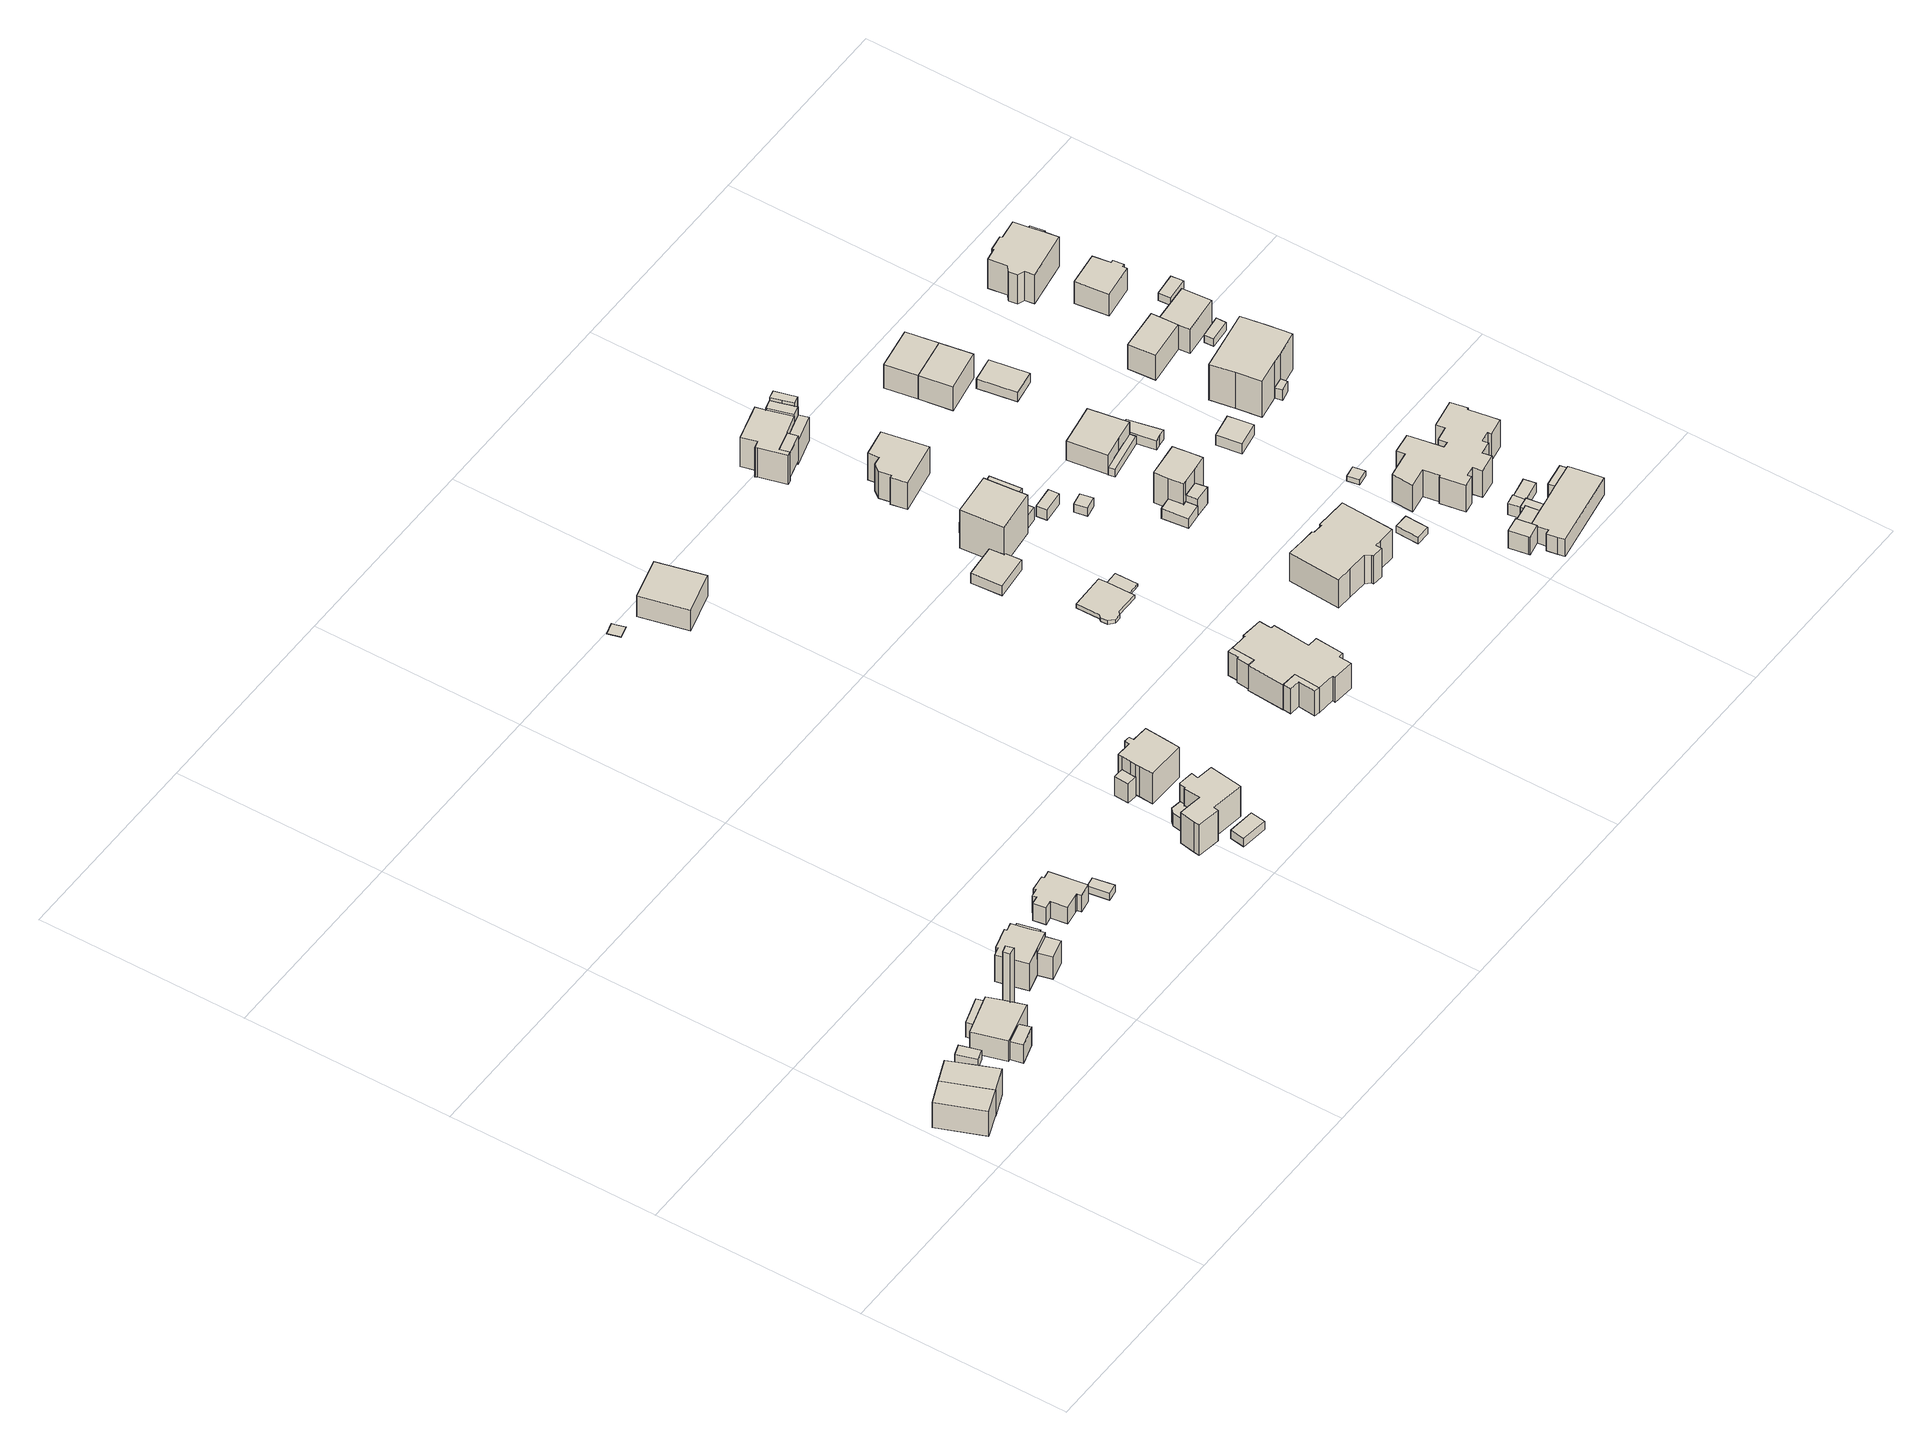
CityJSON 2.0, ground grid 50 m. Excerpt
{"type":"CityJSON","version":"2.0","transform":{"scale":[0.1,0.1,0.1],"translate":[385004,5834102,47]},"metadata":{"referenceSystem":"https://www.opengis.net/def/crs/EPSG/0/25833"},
"CityObjects":{
"building1":{"type":"Building","attributes":{"Gemeindeschluessel":"11000012","BezugspunktDach":"2200","function":"31001_1010","measuredHeight":8.39,"storeysAboveGround":1},"address":[{"country":"Germany","locality":"Berlin","thoroughfareNumber":"2A","thoroughfareName":"Schwarzkittelweg"}],"geometry":[{"type":"Solid","lod":"1","boundaries":[[[[0,1,2,3,4]],[[5,6,7,8,9]],[[5,9,4,3]],[[6,5,3,2]],[[7,6,2,1]],[[8,7,1,0]],[[9,8,0,4]]]]}]},
"building2":{"type":"Building","attributes":{"Gemeindeschluessel":"11000012","BezugspunktDach":"2200","function":"31001_1010","measuredHeight":8.81,"storeysAboveGround":1},"address":[{"country":"Germany","locality":"Berlin","thoroughfareNumber":"2B","thoroughfareName":"Schwarzkittelweg"}],"geometry":[{"type":"Solid","lod":"1","boundaries":[[[[2,1,10,11,12,13,3]],[[14,15,16,17,18,19,20]],[[14,20,3,13]],[[15,14,13,12]],[[16,15,12,11]],[[17,16,11,10]],[[18,17,10,1]],[[19,18,1,2]],[[20,19,2,3]]]]}]},
"building3":{"type":"Building","attributes":{"Gemeindeschluessel":"11000012","BezugspunktDach":"2200","function":"51009_1610","measuredHeight":3,"storeysAboveGround":0},"address":[{"country":"Germany","locality":"Berlin"}],"geometry":[{"type":"Solid","lod":"1","boundaries":[[[[21,22,23,24,25]],[[26,27,28,29,30]],[[26,30,25,24]],[[27,26,24,23]],[[28,27,23,22]],[[29,28,22,21]],[[30,29,21,25]]]]}]},
"building4":{"type":"Building","attributes":{"Gemeindeschluessel":"11000012","BezugspunktDach":"2200","function":"31001_2463","measuredHeight":2.6,"storeysAboveGround":1},"address":[{"country":"Germany","locality":"Berlin","thoroughfareNumber":"4 (1)","thoroughfareName":"Schwarzkittelweg"}],"geometry":[{"type":"Solid","lod":"1","boundaries":[[[[31,32,33,34]],[[35,36,37,38]],[[35,38,34,33]],[[36,35,33,32]],[[37,36,32,31]],[[38,37,31,34]]]]}]},
"building5":{"type":"Building","attributes":{"Gemeindeschluessel":"11000012","function":"31001_1010"},"address":[{"country":"Germany","locality":"Berlin","thoroughfareNumber":"4","thoroughfareName":"Schwarzkittelweg"}],"children":["building5-1","building5-2"]},
"building5-1":{"type":"BuildingPart","attributes":{"BezugspunktDach":"2200","measuredHeight":6.44,"storeysAboveGround":1},"parents":["building5"],"geometry":[{"type":"MultiSurface","lod":"1","boundaries":[[[39,40,41,42,43,44,45]],[[46,47,48,49,50,51,52]],[[46,52,45,44]],[[47,46,44,43]],[[48,47,43,42]],[[49,48,42,41]],[[50,53,54,55,56,49,41,40]],[[51,50,40,39]],[[52,51,39,45]],[[56,55,54,53,50]]]}]},
"building5-2":{"type":"BuildingPart","attributes":{"BezugspunktDach":"2200","measuredHeight":5.24,"storeysAboveGround":1},"parents":["building5"],"geometry":[{"type":"Solid","lod":"1","boundaries":[[[[57,58,54,53]],[[55,59,60,50]],[[59,55,54,58]],[[60,59,58,57]],[[50,60,57,53]],[[55,50,53,54]]]]}]},
"building6":{"type":"Building","attributes":{"Gemeindeschluessel":"11000012","BezugspunktDach":"2200","function":"51009_1610","measuredHeight":4.8,"storeysAboveGround":0},"address":[{"country":"Germany","locality":"Berlin"}],"geometry":[{"type":"Solid","lod":"1","boundaries":[[[[61,62,63,64]],[[65,66,67,68]],[[65,68,64,63]],[[66,65,63,62]],[[67,66,62,61]],[[68,67,61,64]]]]}]},
"building7":{"type":"Building","attributes":{"Gemeindeschluessel":"11000012","BezugspunktDach":"2200","function":"51009_1610","measuredHeight":19.53,"storeysAboveGround":0},"address":[{"country":"Germany","locality":"Berlin"}],"geometry":[{"type":"Solid","lod":"1","boundaries":[[[[69,70,71,72]],[[73,74,75,76]],[[73,76,72,71]],[[74,73,71,70]],[[75,74,70,69]],[[76,75,69,72]]]]}]},
"building8":{"type":"Building","attributes":{"Gemeindeschluessel":"11000012","function":"31001_1010"},"address":[{"country":"Germany","locality":"Berlin","thoroughfareNumber":"6","thoroughfareName":"Schwarzkittelweg"}],"children":["building8-1","building8-2"]},
"building8-1":{"type":"BuildingPart","attributes":{"BezugspunktDach":"2200","measuredHeight":9.27,"storeysAboveGround":1},"parents":["building8"],"geometry":[{"type":"MultiSurface","lod":"1","boundaries":[[[77,78,79,80,81,82,83,84,85,86,87,88]],[[89,90,91,92,93,94,95,96,97,98,99,100]],[[89,100,88,87]],[[90,89,87,86]],[[91,90,86,85]],[[92,91,85,84]],[[93,92,84,83]],[[94,93,83,82]],[[95,94,82,81]],[[96,95,81,80]],[[101,102,103,80,79]],[[98,97,79,78]],[[99,98,78,77]],[[100,99,77,88]],[[97,96,104,103,102,101]]]}]},
"building8-2":{"type":"BuildingPart","attributes":{"BezugspunktDach":"2200","measuredHeight":6.51,"storeysAboveGround":1},"parents":["building8"],"geometry":[{"type":"Solid","lod":"1","boundaries":[[[[105,106,103,102]],[[96,107,108,97]],[[107,96,103,106]],[[108,107,106,105]],[[97,108,105,102]],[[96,97,102,103]]]]}]},
"building9":{"type":"Building","attributes":{"Gemeindeschluessel":"11000012","BezugspunktDach":"2200","function":"31001_2463","measuredHeight":3.06,"storeysAboveGround":1},"address":[{"country":"Germany","locality":"Berlin","thoroughfareNumber":"6 (1)","thoroughfareName":"Schwarzkittelweg"}],"geometry":[{"type":"Solid","lod":"1","boundaries":[[[[109,110,111,112,113]],[[114,115,116,117,118]],[[114,118,113,112]],[[115,114,112,111]],[[116,115,111,110]],[[117,116,110,109]],[[118,117,109,113]]]]}]},
"building10":{"type":"Building","attributes":{"Gemeindeschluessel":"11000012","BezugspunktDach":"2200","function":"31001_1010","measuredHeight":6.16,"storeysAboveGround":1},"address":[{"country":"Germany","locality":"Berlin","thoroughfareNumber":"8","thoroughfareName":"Schwarzkittelweg"}],"geometry":[{"type":"Solid","lod":"1","boundaries":[[[[119,120,121,122,123,124,125,126,127,128,129,130,131,132,133]],[[134,135,136,137,138,139,140,141,142,143,144,145,146,147,148]],[[134,148,133,132]],[[135,134,132,131]],[[136,135,131,130]],[[137,136,130,129]],[[138,137,129,128]],[[139,138,128,127]],[[140,139,127,126]],[[141,140,126,125]],[[142,141,125,124]],[[143,142,124,123]],[[144,143,123,122]],[[145,144,122,121]],[[146,145,121,120]],[[147,146,120,119]],[[148,147,119,133]]]]}]},
"building11":{"type":"Building","attributes":{"Gemeindeschluessel":"11000012","BezugspunktDach":"2200","function":"31001_2463","measuredHeight":1.89,"storeysAboveGround":1},"address":[{"country":"Germany","locality":"Berlin","thoroughfareNumber":"8 (1)","thoroughfareName":"Schwarzkittelweg"}],"geometry":[{"type":"Solid","lod":"1","boundaries":[[[[149,150,151,152]],[[153,154,155,156]],[[153,156,152,151]],[[154,153,151,150]],[[155,154,150,149]],[[156,155,149,152]]]]}]},
"building12":{"type":"Building","attributes":{"Gemeindeschluessel":"11000012","BezugspunktDach":"2200","function":"51009_1610","measuredHeight":3.82,"storeysAboveGround":0},"address":[{"country":"Germany","locality":"Berlin"}],"geometry":[{"type":"Solid","lod":"1","boundaries":[[[[157,158,159,160,161,162,163]],[[164,165,166,167,168,169,170]],[[164,170,163,162]],[[165,164,162,161]],[[166,165,161,160]],[[167,166,160,159]],[[168,167,159,158]],[[169,168,158,157]],[[170,169,157,163]]]]}]},
"building13":{"type":"Building","attributes":{"Gemeindeschluessel":"11000012","function":"31001_1010"},"address":[{"country":"Germany","locality":"Berlin","thoroughfareNumber":"13","thoroughfareName":"Rauentaler Straße"}],"children":["building13-1","building13-2"]},
"building13-1":{"type":"BuildingPart","attributes":{"BezugspunktDach":"2200","measuredHeight":8.82,"storeysAboveGround":2},"parents":["building13"],"geometry":[{"type":"Solid","lod":"1","boundaries":[[[[171,172,173,174,175,176,177,178,179,180,181,182,183,184,185]],[[186,187,170,169,168,167,166,188,189,190,191,192,193,194,195]],[[186,195,185,184]],[[187,186,184,183]],[[170,187,183,182]],[[169,170,182,181]],[[168,169,181,180]],[[167,168,180,179]],[[166,167,179,178]],[[188,166,178,177]],[[189,188,177,176]],[[190,189,176,175]],[[191,190,175,174]],[[192,191,174,173]],[[193,192,173,172]],[[194,193,172,171]],[[195,194,171,185]]]]}]},
"building13-2":{"type":"BuildingPart","attributes":{"BezugspunktDach":"2200","measuredHeight":3.81,"storeysAboveGround":2},"parents":["building13"],"geometry":[{"type":"Solid","lod":"1","boundaries":[[[[196,197,198,160,159]],[[166,188,189,190,167]],[[166,167,159,160]],[[188,166,160,198]],[[189,188,198,197]],[[190,189,197,196]],[[167,190,196,159]]]]}]},
"building14":{"type":"Building","attributes":{"Gemeindeschluessel":"11000012","BezugspunktDach":"2200","function":"31001_2463","measuredHeight":2.38,"storeysAboveGround":1},"address":[{"country":"Germany","locality":"Berlin","thoroughfareNumber":"13 (1)","thoroughfareName":"Rauentaler Straße"}],"geometry":[{"type":"Solid","lod":"1","boundaries":[[[[199,200,201,202]],[[203,204,205,206]],[[203,206,202,201]],[[204,203,201,200]],[[205,204,200,199]],[[206,205,199,202]]]]}]},
"building15":{"type":"Building","attributes":{"Gemeindeschluessel":"11000012","function":"31001_1010"},"address":[{"country":"Germany","locality":"Berlin","thoroughfareNumber":"15","thoroughfareName":"Rauentaler Straße"}],"children":["building15-1","building15-2"]},
"building15-1":{"type":"BuildingPart","attributes":{"BezugspunktDach":"2200","measuredHeight":10.61,"storeysAboveGround":2},"parents":["building15"],"geometry":[{"type":"MultiSurface","lod":"1","boundaries":[[[207,208,209,210,211,212,213,214,215,216,217,218,219,220]],[[221,222,223,224,225,226,227,228,229,230,231,232,233,234]],[[221,234,220,219]],[[222,221,219,218]],[[235,236,222,218,217]],[[237,235,223,217,216]],[[225,224,216,215]],[[226,225,215,214]],[[227,226,214,213]],[[228,227,213,212]],[[229,228,212,211]],[[230,229,211,210]],[[231,230,210,209]],[[232,231,209,208]],[[233,232,208,207]],[[234,233,207,220]],[[223,222,236,235]],[[224,223,235,237]]]}]},
"building15-2":{"type":"BuildingPart","attributes":{"BezugspunktDach":"2200","measuredHeight":5.55,"storeysAboveGround":2},"parents":["building15"],"geometry":[{"type":"MultiSurface","lod":"1","boundaries":[[[236,237,238,239]],[[240,241,242,243]],[[240,243,239,238]],[[241,240,238,237]],[[242,241,224,223,222]],[[243,242,236,239]],[[222,223,235,236]],[[237,235,223,224]]]}]},
"building16":{"type":"Building","attributes":{"Gemeindeschluessel":"11000012","BezugspunktDach":"2200","function":"31001_2723","measuredHeight":0.163,"storeysAboveGround":1},"address":[{"country":"Germany","locality":"Berlin","thoroughfareNumber":"25 (1)","thoroughfareName":"Rauentaler Straße"}],"geometry":[{"type":"Solid","lod":"1","boundaries":[[[[244,245,246,247,248]],[[249,250,251,252,253]],[[249,253,248,247]],[[250,249,247,246]],[[251,250,246,245]],[[252,251,245,244]],[[253,252,244,248]]]]}]},
"building17":{"type":"Building","attributes":{"Gemeindeschluessel":"11000012","BezugspunktDach":"2200","function":"31001_1010","measuredHeight":7.28,"storeysAboveGround":1},"address":[{"country":"Germany","locality":"Berlin","thoroughfareNumber":"25","thoroughfareName":"Rauentaler Straße"}],"geometry":[{"type":"Solid","lod":"1","boundaries":[[[[254,255,256,257]],[[258,259,260,261]],[[258,261,257,256]],[[259,258,256,255]],[[260,259,255,254]],[[261,260,254,257]]]]}]},
"building18":{"type":"Building","attributes":{"Gemeindeschluessel":"11000012","BezugspunktDach":"2200","function":"51009_1610","measuredHeight":7.15,"storeysAboveGround":0},"address":[{"country":"Germany","locality":"Berlin"}],"geometry":[{"type":"Solid","lod":"1","boundaries":[[[[262,263,264,265,266,267,268]],[[269,270,271,272,273,274,275]],[[269,275,268,267]],[[270,269,267,266]],[[271,270,266,265]],[[272,271,265,264]],[[273,272,264,263]],[[274,273,263,262]],[[275,274,262,268]]]]}]},
"building19":{"type":"Building","attributes":{"Gemeindeschluessel":"11000012","BezugspunktDach":"2200","function":"51009_1610","measuredHeight":6.89,"storeysAboveGround":0},"address":[{"country":"Germany","locality":"Berlin"}],"geometry":[{"type":"Solid","lod":"1","boundaries":[[[[276,277,278,279,280,281,282]],[[283,284,285,286,287,288,289]],[[283,289,282,281]],[[284,283,281,280]],[[285,284,280,279]],[[286,285,279,278]],[[287,286,278,277]],[[288,287,277,276]],[[289,288,276,282]]]]}]},
"building20":{"type":"Building","attributes":{"Gemeindeschluessel":"11000012","BezugspunktDach":"2200","function":"31001_1010","measuredHeight":7.2,"storeysAboveGround":2},"address":[{"country":"Germany","locality":"Berlin","thoroughfareNumber":"12","thoroughfareName":"Rauentaler Straße"},{"country":"Germany","locality":"Berlin","thoroughfareNumber":"12","thoroughfareName":"Schwarzkittelweg"}],"geometry":[{"type":"Solid","lod":"1","boundaries":[[[[290,291,292,293,294,295,296,297,298,299,300,301,302,303,304,305,306,307,308,309]],[[310,311,312,313,314,315,316,317,318,319,320,321,322,323,324,325,326,327,328,329]],[[310,329,309,308]],[[311,310,308,307]],[[312,311,307,306]],[[313,312,306,305]],[[314,313,305,304]],[[315,314,304,303]],[[316,315,303,302]],[[317,316,302,301]],[[318,317,301,300]],[[319,318,300,299]],[[320,319,299,298]],[[321,320,298,297]],[[322,321,297,296]],[[323,322,296,295]],[[324,323,295,294]],[[325,324,294,293]],[[326,325,293,292]],[[327,326,292,291]],[[328,327,291,290]],[[329,328,290,309]]]]}]},
"building21":{"type":"Building","attributes":{"Gemeindeschluessel":"11000012","BezugspunktDach":"2200","function":"31001_2463","measuredHeight":2.96,"storeysAboveGround":1},"address":[{"country":"Germany","locality":"Berlin","thoroughfareNumber":"18 (1)","thoroughfareName":"Rauentaler Straße"}],"geometry":[{"type":"Solid","lod":"1","boundaries":[[[[330,331,332,333,334,335]],[[336,337,338,339,340,341]],[[336,341,335,334]],[[337,336,334,333]],[[338,337,333,332]],[[339,338,332,331]],[[340,339,331,330]],[[341,340,330,335]]]]}]},
"building22":{"type":"Building","attributes":{"Gemeindeschluessel":"11000012","function":"31001_1010"},"address":[{"country":"Germany","locality":"Berlin","thoroughfareNumber":"16","thoroughfareName":"Rauentaler Straße"}],"children":["building22-1","building22-2"]},
"building22-1":{"type":"BuildingPart","attributes":{"BezugspunktDach":"2200","measuredHeight":1.03,"storeysAboveGround":2},"parents":["building22"],"geometry":[{"type":"MultiSurface","lod":"1","boundaries":[[[342,343,344,345,346,347,348,349,350,351,352]],[[353,354,355,356,357,358,359,360,361,362,363]],[[353,363,352,351]],[[354,353,351,350]],[[355,354,350,349]],[[356,355,349,348]],[[357,356,364,365,347]],[[358,357,347,346]],[[359,358,346,345]],[[360,359,345,344]],[[361,360,344,343]],[[362,361,343,342]],[[363,362,342,352]],[[348,347,365,364]]]}]},
"building22-2":{"type":"BuildingPart","attributes":{"BezugspunktDach":"2200","measuredHeight":0.775,"storeysAboveGround":2},"parents":["building22"],"geometry":[{"type":"Solid","lod":"1","boundaries":[[[[347,366,367,348]],[[368,369,365,364]],[[368,364,348,367]],[[369,368,367,366]],[[365,369,366,347]],[[364,365,347,348]]]]}]},
"building23":{"type":"Building","attributes":{"Gemeindeschluessel":"11000012","function":"31001_1010"},"address":[{"country":"Germany","locality":"Berlin","thoroughfareNumber":"18","thoroughfareName":"Rauentaler Straße"}],"children":["building23-1","building23-2","building23-3"]},
"building23-1":{"type":"BuildingPart","attributes":{"BezugspunktDach":"2200","measuredHeight":12.87,"storeysAboveGround":2},"parents":["building23"],"geometry":[{"type":"MultiSurface","lod":"1","boundaries":[[[370,371,372,373,374]],[[375,376,377,378,379]],[[375,379,374,373],[380,381,382,383]],[[376,384,385,373,372]],[[377,376,372,371]],[[378,377,371,370]],[[379,378,370,374]],[[382,381,380,383]],[[375,385,384,376]]]}]},
"building23-2":{"type":"BuildingPart","attributes":{"BezugspunktDach":"2200","measuredHeight":9.18,"storeysAboveGround":2},"parents":["building23"],"geometry":[{"type":"Solid","lod":"1","boundaries":[[[[384,386,387,385]],[[388,389,376,375]],[[388,375,385,387]],[[389,388,387,386]],[[376,389,386,384]],[[385,375,376,384]]]]}]},
"building23-3":{"type":"BuildingPart","attributes":{"BezugspunktDach":"2200","measuredHeight":2.91,"storeysAboveGround":2},"parents":["building23"],"geometry":[{"type":"Solid","lod":"1","boundaries":[[[[383,382,390,391]],[[392,381,380,393]],[[392,393,391,390]],[[381,392,390,382]],[[393,380,383,391]],[[380,381,382,383]]]]}]},
"building24":{"type":"Building","attributes":{"Gemeindeschluessel":"11000012","BezugspunktDach":"2200","function":"51009_1610","measuredHeight":3.56,"storeysAboveGround":0},"address":[{"country":"Germany","locality":"Berlin"}],"geometry":[{"type":"Solid","lod":"1","boundaries":[[[[394,395,396,397]],[[398,399,400,401]],[[398,401,397,396]],[[399,398,396,395]],[[400,399,395,394]],[[401,400,394,397]]]]}]},
"building25":{"type":"Building","attributes":{"Gemeindeschluessel":"11000012","BezugspunktDach":"2200","function":"51009_1610","measuredHeight":7.61,"storeysAboveGround":0},"address":[{"country":"Germany","locality":"Berlin"}],"geometry":[{"type":"Solid","lod":"1","boundaries":[[[[402,403,404,405]],[[406,407,408,409]],[[406,409,405,404]],[[407,406,404,403]],[[408,407,403,402]],[[409,408,402,405]]]]}]},
"building26":{"type":"Building","attributes":{"Gemeindeschluessel":"11000012","BezugspunktDach":"2200","function":"31001_1010","measuredHeight":7.69,"storeysAboveGround":1},"address":[{"country":"Germany","locality":"Berlin","thoroughfareNumber":"20","thoroughfareName":"Rauentaler Straße"}],"geometry":[{"type":"Solid","lod":"1","boundaries":[[[[410,411,412,413,414,415,416,417,418]],[[419,420,421,422,423,424,425,426,427]],[[419,427,418,417]],[[420,419,417,416]],[[421,420,416,415]],[[422,421,415,414]],[[423,422,414,413]],[[424,423,413,412]],[[425,424,412,411]],[[426,425,411,410]],[[427,426,410,418]]]]}]},
"building27":{"type":"Building","attributes":{"Gemeindeschluessel":"11000012","function":"31001_1010"},"address":[{"country":"Germany","locality":"Berlin","thoroughfareNumber":"22, 22A","thoroughfareName":"Rauentaler Straße"}],"children":["building27-1","building27-2","building27-3","building27-4"]},
"building27-1":{"type":"BuildingPart","attributes":{"BezugspunktDach":"2200","measuredHeight":10.45,"storeysAboveGround":1},"parents":["building27"],"geometry":[{"type":"MultiSurface","lod":"1","boundaries":[[[428,429,430,431,432,433,434,435,436,437,438,439]],[[440,441,442,443,444,445,446,447,448,449,450,451]],[[440,451,439,438]],[[441,440,438,437]],[[442,441,437,436]],[[443,442,436,435]],[[452,453,433,432]],[[448,447,431,430]],[[449,448,430,429]],[[450,449,429,428]],[[451,450,428,439]],[[444,443,435,434]],[[433,445,444,434]],[[446,445,453,452]]]}]},
"building27-2":{"type":"BuildingPart","attributes":{"BezugspunktDach":"2200","measuredHeight":8.85,"storeysAboveGround":1},"parents":["building27"],"geometry":[{"type":"MultiSurface","lod":"1","boundaries":[[[454,455,456,457,458]],[[459,460,461,445,443]],[[459,443,458,457]],[[461,460,456,455]],[[445,453,462,455,454]],[[443,435,434,433,445,454,458]],[[463,464,456,460]],[[459,457,464,463]],[[461,462,453,445]],[[444,434,435,443]],[[444,445,433,434]]]}]},
"building27-3":{"type":"BuildingPart","attributes":{"BezugspunktDach":"2200","measuredHeight":8.39,"storeysAboveGround":1},"parents":["building27"],"geometry":[{"type":"MultiSurface","lod":"1","boundaries":[[[465,466,462,452]],[[461,467,468,446]],[[467,461,462,466]],[[468,467,466,465]],[[446,468,465,452]],[[452,453,445,446]],[[461,445,453,462]]]}]},
"building27-4":{"type":"BuildingPart","attributes":{"BezugspunktDach":"2200","measuredHeight":10.71,"storeysAboveGround":1},"parents":["building27"],"geometry":[{"type":"MultiSurface","lod":"1","boundaries":[[[469,470,471,472,473,474]],[[475,476,477,460,463,459]],[[475,459,474,473]],[[476,475,473,472]],[[477,476,472,471]],[[460,477,471,470]],[[464,456,470,469]],[[459,457,464,478,469,474]],[[463,460,456,464]],[[463,478,464,457,459]]]}]},
"building28":{"type":"Building","attributes":{"Gemeindeschluessel":"11000012","BezugspunktDach":"2200","function":"31001_2723","measuredHeight":3.76,"storeysAboveGround":1},"address":[{"country":"Germany","locality":"Berlin","thoroughfareNumber":"18 (2)","thoroughfareName":"Rauentaler Straße"}],"geometry":[{"type":"Solid","lod":"1","boundaries":[[[[479,480,481,482]],[[483,484,485,486]],[[483,486,482,481]],[[484,483,481,480]],[[485,484,480,479]],[[486,485,479,482]]]]}]},
"building29":{"type":"Building","attributes":{"Gemeindeschluessel":"11000012","BezugspunktDach":"2200","function":"31001_1010","measuredHeight":10.02,"storeysAboveGround":2},"address":[{"country":"Germany","locality":"Berlin","thoroughfareNumber":"14","thoroughfareName":"Schwarzkittelweg"}],"geometry":[{"type":"Solid","lod":"1","boundaries":[[[[487,488,489,490,491,492,493,494,495,496,497,498,499,500,501,502,503]],[[504,505,506,507,508,509,510,511,512,513,514,515,516,517,518,519,520]],[[504,520,503,502]],[[505,504,502,501]],[[506,505,501,500]],[[507,506,500,499]],[[508,507,499,498]],[[509,508,498,497]],[[510,509,497,496]],[[511,510,496,495]],[[512,511,495,494]],[[513,512,494,493]],[[514,513,493,492]],[[515,514,492,491]],[[516,515,491,490]],[[517,516,490,489]],[[518,517,489,488]],[[519,518,488,487]],[[520,519,487,503]]]]}]},
"building30":{"type":"Building","attributes":{"Gemeindeschluessel":"11000012","BezugspunktDach":"2200","function":"31001_2723","measuredHeight":2.44,"storeysAboveGround":1},"address":[{"country":"Germany","locality":"Berlin","thoroughfareNumber":"16 (1)","thoroughfareName":"Rauentaler Straße"}],"geometry":[{"type":"Solid","lod":"1","boundaries":[[[[521,522,523,524]],[[525,526,527,528]],[[525,528,524,523]],[[526,525,523,522]],[[527,526,522,521]],[[528,527,521,524]]]]}]},
"building31":{"type":"Building","attributes":{"Gemeindeschluessel":"11000012","BezugspunktDach":"2200","function":"31001_2463","measuredHeight":2.72,"storeysAboveGround":1},"address":[{"country":"Germany","locality":"Berlin","thoroughfareNumber":"15 (1)","thoroughfareName":"Schwarzkittelweg"}],"geometry":[{"type":"Solid","lod":"1","boundaries":[[[[529,530,531,532,533,534]],[[535,536,537,538,539,540]],[[535,540,534,533]],[[536,535,533,532]],[[537,536,532,531]],[[538,537,531,530]],[[539,538,530,529]],[[540,539,529,534]]]]}]},
"building32":{"type":"Building","attributes":{"Gemeindeschluessel":"11000012","function":"31001_1010"},"address":[{"country":"Germany","locality":"Berlin","thoroughfareNumber":"15","thoroughfareName":"Schwarzkittelweg"}],"children":["building32-1","building32-2"]},
"building32-1":{"type":"BuildingPart","attributes":{"BezugspunktDach":"2200","measuredHeight":10.06,"storeysAboveGround":2},"parents":["building32"],"geometry":[{"type":"MultiSurface","lod":"1","boundaries":[[[541,542,543,544,545,546,547,548]],[[549,550,551,552,537,536,535,553]],[[549,553,548,547]],[[550,549,547,546]],[[551,550,546,545]],[[552,551,545,544]],[[554,555,544,543]],[[536,537,543,542]],[[535,536,542,541]],[[553,535,541,548]],[[537,552,555,554]]]}]},
"building32-2":{"type":"BuildingPart","attributes":{"BezugspunktDach":"2200","measuredHeight":4.65,"storeysAboveGround":2},"parents":["building32"],"geometry":[{"type":"Solid","lod":"1","boundaries":[[[[556,557,555,554]],[[552,558,538,537]],[[558,552,555,557]],[[538,558,557,556]],[[537,538,556,554]],[[537,554,555,552]]]]}]},
"building33":{"type":"Building","attributes":{"Gemeindeschluessel":"11000012","BezugspunktDach":"2200","function":"51009_1611","measuredHeight":1.92,"storeysAboveGround":0},"address":[{"country":"Germany","locality":"Berlin"}],"geometry":[{"type":"Solid","lod":"1","boundaries":[[[[559,560,561,562]],[[563,564,565,566]],[[563,566,562,561]],[[564,563,561,560]],[[565,564,560,559]],[[566,565,559,562]]]]}]},
"building34":{"type":"Building","attributes":{"Gemeindeschluessel":"11000012","BezugspunktDach":"2200","function":"31001_1010","measuredHeight":7.45,"storeysAboveGround":1},"address":[{"country":"Germany","locality":"Berlin","thoroughfareNumber":"15A","thoroughfareName":"Schwarzkittelweg"}],"geometry":[{"type":"Solid","lod":"1","boundaries":[[[[567,568,569,570,571,572,573]],[[574,575,576,577,578,579,580]],[[574,580,573,572]],[[575,574,572,571]],[[576,575,571,570]],[[577,576,570,569]],[[578,577,569,568]],[[579,578,568,567]],[[580,579,567,573]]]]}]},
"building35":{"type":"Building","attributes":{"Gemeindeschluessel":"11000012","function":"51009_1610"},"address":[{"country":"Germany","locality":"Berlin"}],"children":["building35-1","building35-2"]},
"building35-1":{"type":"BuildingPart","attributes":{"BezugspunktDach":"2200","measuredHeight":3.15,"storeysAboveGround":0},"parents":["building35"],"geometry":[{"type":"Solid","lod":"1","boundaries":[[[[581,582,583,584,585,586]],[[587,588,589,590,591,592]],[[587,592,586,585]],[[588,587,585,584]],[[589,588,584,583]],[[590,589,583,582]],[[591,590,582,581]],[[592,591,581,586],[593,594,595,596]],[[595,594,593,596]]]]}]},
"building35-2":{"type":"BuildingPart","attributes":{"BezugspunktDach":"2200","measuredHeight":2.2,"storeysAboveGround":0},"parents":["building35"],"geometry":[{"type":"Solid","lod":"1","boundaries":[[[[597,596,595,598]],[[594,593,599,600]],[[594,600,598,595]],[[599,593,596,597]],[[600,599,597,598]],[[593,594,595,596]]]]}]},
"building36":{"type":"Building","attributes":{"Gemeindeschluessel":"11000012","BezugspunktDach":"2200","function":"31001_1010","measuredHeight":6.88,"storeysAboveGround":2},"address":[{"country":"Germany","locality":"Berlin","thoroughfareNumber":"20A","thoroughfareName":"Rauentaler Straße"}],"geometry":[{"type":"Solid","lod":"1","boundaries":[[[[601,602,603,604]],[[605,606,607,608]],[[605,608,604,603]],[[606,605,603,602]],[[607,606,602,601]],[[608,607,601,604]]]]}]},
"building37":{"type":"Building","attributes":{"Gemeindeschluessel":"11000012","BezugspunktDach":"2200","function":"31001_2723","measuredHeight":1.48,"storeysAboveGround":1},"address":[{"country":"Germany","locality":"Berlin","thoroughfareNumber":"16 (1)","thoroughfareName":"Schwarzkittelweg"}],"geometry":[{"type":"Solid","lod":"1","boundaries":[[[[609,610,611,612]],[[613,614,615,616]],[[613,616,612,611]],[[614,613,611,610]],[[615,614,610,609]],[[616,615,609,612]]]]}]},
"building38":{"type":"Building","attributes":{"Gemeindeschluessel":"11000012","BezugspunktDach":"2200","function":"31001_1010","measuredHeight":6.86,"storeysAboveGround":2},"address":[{"country":"Germany","locality":"Berlin","thoroughfareNumber":"20B","thoroughfareName":"Rauentaler Straße"}],"geometry":[{"type":"Solid","lod":"1","boundaries":[[[[604,603,617,618]],[[619,605,608,620]],[[619,620,618,617]],[[605,619,617,603]],[[608,605,603,604]],[[620,608,604,618]]]]}]},
"building39":{"type":"Building","attributes":{"Gemeindeschluessel":"11000012","BezugspunktDach":"2200","function":"51009_1610","measuredHeight":3.31,"storeysAboveGround":0},"address":[{"country":"Germany","locality":"Berlin"}],"geometry":[{"type":"Solid","lod":"1","boundaries":[[[[621,622,623,624,625,626,627]],[[628,629,630,631,632,633,634]],[[628,634,627,626]],[[629,628,626,625]],[[630,629,625,624]],[[631,630,624,623]],[[632,631,623,622]],[[633,632,622,621]],[[634,633,621,627]]]]}]},
"building40":{"type":"Building","attributes":{"Gemeindeschluessel":"11000012","BezugspunktDach":"2200","function":"31001_2723","measuredHeight":3.26,"storeysAboveGround":1},"address":[{"country":"Germany","locality":"Berlin","thoroughfareNumber":"7 (2)","thoroughfareName":"Wildkanzelweg"}],"geometry":[{"type":"Solid","lod":"1","boundaries":[[[[627,626,635,636]],[[637,628,634,638]],[[637,638,636,635]],[[628,637,635,626]],[[634,628,626,627]],[[638,634,627,636]]]]}]},
"building41":{"type":"Building","attributes":{"Gemeindeschluessel":"11000012","function":"31001_1010"},"address":[{"country":"Germany","locality":"Berlin","thoroughfareNumber":"7","thoroughfareName":"Wildkanzelweg"}],"children":["building41-1","building41-2","building41-3","building41-4"]},
"building41-1":{"type":"BuildingPart","attributes":{"BezugspunktDach":"2200","measuredHeight":5.48,"storeysAboveGround":1},"parents":["building41"],"geometry":[{"type":"MultiSurface","lod":"1","boundaries":[[[639,640,641,642,643,644,645,646,647,648,649,650,651]],[[652,653,654,655,656,657,658,659,660,661,662,663,664]],[[652,664,651,650]],[[653,652,650,649]],[[665,666,667,654,648,647]],[[656,655,647,646]],[[657,656,646,645]],[[668,669,645,644]],[[659,658,644,643]],[[660,659,643,642]],[[661,660,642,641]],[[662,661,641,640]],[[663,662,640,639]],[[664,663,639,651]],[[654,653,649,648]],[[655,654,667,666,665]],[[657,669,668,658]]]}]},
"building41-2":{"type":"BuildingPart","attributes":{"BezugspunktDach":"2200","measuredHeight":4.39,"storeysAboveGround":1},"parents":["building41"],"geometry":[{"type":"Solid","lod":"1","boundaries":[[[[669,668,670,671]],[[672,658,657,673]],[[672,673,671,670]],[[658,672,670,668]],[[673,657,669,671]],[[657,658,668,669]]]]}]},
"building41-3":{"type":"BuildingPart","attributes":{"BezugspunktDach":"2200","measuredHeight":5.05,"storeysAboveGround":1},"parents":["building41"],"geometry":[{"type":"MultiSurface","lod":"1","boundaries":[[[674,675,676,677,678]],[[679,653,680,681,682]],[[679,682,678,677]],[[649,648,654,653,679,677,676]],[[680,653,676,675]],[[681,680,675,674]],[[682,681,674,678]],[[653,654,648,649]]]}]},
"building41-4":{"type":"BuildingPart","attributes":{"BezugspunktDach":"2200","measuredHeight":4.39,"storeysAboveGround":1},"parents":["building41"],"geometry":[{"type":"MultiSurface","lod":"1","boundaries":[[[667,666,683,684,685]],[[686,687,655,654,679]],[[686,679,685,684]],[[687,686,684,683]],[[655,687,683,666]],[[654,655,666,667,688]],[[679,654,667,685]]]}]},
"building42":{"type":"Building","attributes":{"Gemeindeschluessel":"11000012","BezugspunktDach":"2200","function":"31001_2463","measuredHeight":2.84,"storeysAboveGround":1},"address":[{"country":"Germany","locality":"Berlin","thoroughfareNumber":"19 (1)","thoroughfareName":"Schwarzkittelweg"}],"geometry":[{"type":"Solid","lod":"1","boundaries":[[[[689,690,691,692]],[[693,694,695,696]],[[693,696,692,691]],[[694,693,691,690]],[[695,694,690,689]],[[696,695,689,692]]]]}]},
"building43":{"type":"Building","attributes":{"Gemeindeschluessel":"11000012","BezugspunktDach":"2200","function":"31001_2463","measuredHeight":2.7,"storeysAboveGround":1},"address":[{"country":"Germany","locality":"Berlin","thoroughfareNumber":"20A (1)","thoroughfareName":"Rauentaler Straße"}],"geometry":[{"type":"Solid","lod":"1","boundaries":[[[[697,698,699,700]],[[701,702,703,704]],[[701,704,700,699]],[[702,701,699,698]],[[703,702,698,697]],[[704,703,697,700]]]]}]},
"building44":{"type":"Building","attributes":{"Gemeindeschluessel":"11000012","BezugspunktDach":"2200","function":"31001_2463","measuredHeight":3.07,"storeysAboveGround":1},"address":[{"country":"Germany","locality":"Berlin","thoroughfareNumber":"7 (1)","thoroughfareName":"Wildkanzelweg"}],"geometry":[{"type":"Solid","lod":"1","boundaries":[[[[705,706,707,708,709]],[[710,711,629,628,637]],[[710,637,709,708]],[[711,710,708,707]],[[629,711,707,706]],[[628,629,706,705]],[[637,628,705,709]]]]}]},
"building45":{"type":"Building","attributes":{"Gemeindeschluessel":"11000012","BezugspunktDach":"2200","function":"31001_1010","measuredHeight":7.72,"storeysAboveGround":2},"address":[{"country":"Germany","locality":"Berlin","thoroughfareNumber":"16","thoroughfareName":"Schwarzkittelweg"}],"geometry":[{"type":"Solid","lod":"1","boundaries":[[[[712,713,714,715,716,717,718,719,720,721,722,723,724,725,726,727,728,729,730,731,732,733,734,735,736,737,738,739]],[[740,741,742,743,744,745,746,747,748,749,750,751,752,753,754,755,756,757,758,759,760,761,762,763,764,765,766,767]],[[740,767,739,738]],[[741,740,738,737]],[[742,741,737,736]],[[743,742,736,735]],[[744,743,735,734]],[[745,744,734,733]],[[746,745,733,732]],[[747,746,732,731]],[[748,747,731,730]],[[749,748,730,729]],[[750,749,729,728]],[[751,750,728,727]],[[752,751,727,726]],[[753,752,726,725]],[[754,753,725,724]],[[755,754,724,723]],[[756,755,723,722]],[[757,756,722,721]],[[758,757,721,720]],[[759,758,720,719]],[[760,759,719,718]],[[761,760,718,717]],[[762,761,717,716]],[[763,762,716,715]],[[764,763,715,714]],[[765,764,714,713]],[[766,765,713,712]],[[767,766,712,739]]]]}]},
"building46":{"type":"Building","attributes":{"Gemeindeschluessel":"11000012","BezugspunktDach":"2200","function":"51009_1610","measuredHeight":3,"storeysAboveGround":0},"address":[{"country":"Germany","locality":"Berlin"}],"geometry":[{"type":"Solid","lod":"1","boundaries":[[[[768,769,770,771]],[[772,773,774,775]],[[772,775,771,770]],[[773,772,770,769]],[[774,773,769,768]],[[775,774,768,771]]]]}]},
"building47":{"type":"Building","attributes":{"Gemeindeschluessel":"11000012","BezugspunktDach":"2200","function":"31001_1010","measuredHeight":10.84,"storeysAboveGround":2},"address":[{"country":"Germany","locality":"Berlin","thoroughfareNumber":"19","thoroughfareName":"Schwarzkittelweg"}],"geometry":[{"type":"Solid","lod":"1","boundaries":[[[[776,777,778,779,780,781,782,783]],[[784,785,786,787,788,789,790,791]],[[784,791,783,782]],[[785,784,782,781]],[[786,785,781,780]],[[787,786,780,779]],[[788,787,779,778]],[[789,788,778,777]],[[790,789,777,776]],[[791,790,776,783]]]]}]},
"building48":{"type":"Building","attributes":{"Gemeindeschluessel":"11000012","BezugspunktDach":"2200","function":"31001_1010","measuredHeight":7.08,"storeysAboveGround":2},"address":[{"country":"Germany","locality":"Berlin","thoroughfareNumber":"13A","thoroughfareName":"Wildkanzelweg"}],"geometry":[{"type":"Solid","lod":"1","boundaries":[[[[792,793,794,795,796]],[[797,798,799,800,801]],[[797,801,796,795]],[[798,797,795,794]],[[799,798,794,793]],[[800,799,793,792]],[[801,800,792,796]]]]}]},
"building49":{"type":"Building","attributes":{"Gemeindeschluessel":"11000012","BezugspunktDach":"2200","function":"31001_1010","measuredHeight":6.96,"storeysAboveGround":2},"address":[{"country":"Germany","locality":"Berlin","thoroughfareNumber":"13","thoroughfareName":"Wildkanzelweg"}],"geometry":[{"type":"Solid","lod":"1","boundaries":[[[[793,802,803,804,794]],[[805,806,807,808,809]],[[805,809,794,804]],[[806,805,804,803]],[[807,806,803,802]],[[808,807,802,793]],[[809,808,793,794]]]]}]},
"building50":{"type":"Building","attributes":{"Gemeindeschluessel":"11000012","BezugspunktDach":"2200","function":"31001_2463","measuredHeight":2.24,"storeysAboveGround":1},"address":[{"country":"Germany","locality":"Berlin","thoroughfareNumber":"13 (1)","thoroughfareName":"Wildkanzelweg"}],"geometry":[{"type":"Solid","lod":"1","boundaries":[[[[810,811,812,813]],[[814,815,816,817]],[[814,817,813,812]],[[815,814,812,811]],[[816,815,811,810]],[[817,816,810,813]]]]}]},
"building51":{"type":"Building","attributes":{"Gemeindeschluessel":"11000012","BezugspunktDach":"2200","function":"31001_1010","measuredHeight":7.86,"storeysAboveGround":1},"address":[{"country":"Germany","locality":"Berlin","thoroughfareNumber":"15","thoroughfareName":"Wildkanzelweg"}],"geometry":[{"type":"Solid","lod":"1","boundaries":[[[[818,819,820,821,822,823,824,825,826]],[[827,828,829,830,831,832,833,834,835]],[[827,835,826,825]],[[828,827,825,824]],[[829,828,824,823]],[[830,829,823,822]],[[831,830,822,821]],[[832,831,821,820]],[[833,832,820,819]],[[834,833,819,818]],[[835,834,818,826]]]]}]},
"building52":{"type":"Building","attributes":{"Gemeindeschluessel":"11000012","BezugspunktDach":"2200","function":"31001_1010","measuredHeight":10.75,"storeysAboveGround":1},"address":[{"country":"Germany","locality":"Berlin","thoroughfareNumber":"17","thoroughfareName":"Wildkanzelweg"}],"geometry":[{"type":"Solid","lod":"1","boundaries":[[[[836,837,838,839,840,841,842,843,844,845,846,847,848,849,850,851]],[[852,853,854,855,856,857,858,859,860,861,862,863,864,865,866,867]],[[852,867,851,850]],[[853,852,850,849]],[[854,853,849,848]],[[855,854,848,847]],[[856,855,847,846]],[[857,856,846,845]],[[858,857,845,844]],[[859,858,844,843]],[[860,859,843,842]],[[861,860,842,841]],[[862,861,841,840]],[[863,862,840,839]],[[864,863,839,838]],[[865,864,838,837]],[[866,865,837,836]],[[867,866,836,851]]]]}]},
"building53":{"type":"Building","attributes":{"Gemeindeschluessel":"11000012","BezugspunktDach":"2200","function":"31001_2463","measuredHeight":2.18,"storeysAboveGround":1},"address":[{"country":"Germany","locality":"Berlin","thoroughfareNumber":"13A (1)","thoroughfareName":"Wildkanzelweg"}],"geometry":[{"type":"Solid","lod":"1","boundaries":[[[[868,869,870,871]],[[872,873,874,875]],[[872,875,871,870]],[[873,872,870,869]],[[874,873,869,868]],[[875,874,868,871]]]]}]},
"building54":{"type":"Building","attributes":{"Gemeindeschluessel":"11000012","BezugspunktDach":"2200","function":"51009_1610","measuredHeight":7.53,"storeysAboveGround":0},"address":[{"country":"Germany","locality":"Berlin"}],"geometry":[{"type":"Solid","lod":"1","boundaries":[[[[876,877,878,879]],[[880,881,882,883]],[[880,883,879,878]],[[881,880,878,877]],[[882,881,877,876]],[[883,882,876,879]]]]}]}
},
"vertices":[
[51,58,90],[109,80,90],[87,136,90],[66,191,90],[8,167,90],[66,191,18],[87,136,18],[109,80,18],[51,58,18],[8,167,18],
[166,103,90],[143,158,90],[137,173,90],[121,213,90],[121,213,14],[137,173,14],[143,158,14],[166,103,14],[109,80,14],[87,136,14],[66,191,14],
[121,213,45],[137,173,45],[167,185,45],[148,232,45],[118,220,45],[148,232,15],[167,185,15],[137,173,15],[121,213,15],[118,220,15],
[201,185,40],[227,193,40],[213,241,40],[187,232,40],[213,241,14],[227,193,14],[201,185,14],[187,232,14],
[255,147,69],[261,148,69],[361,173,69],[350,206,69],[345,222,69],[333,256,69],[233,227,69],[333,256,10],[345,222,10],[350,206,10],[361,173,10],[261,148,10],[255,147,10],[233,227,10],[261,148,63],[311,161,63],[311,161,10],[299,158,10],
[268,119,63],[319,134,63],[319,134,10],[268,119,10],
[265,236,57],[333,256,57],[327,275,57],[260,255,57],[327,275,15],[333,256,15],[265,236,15],[260,255,15],
[350,206,207],[368,209,207],[363,227,207],[345,222,207],[363,227,11],[368,209,11],[350,206,11],[345,222,11],
[440,262,82],[449,226,82],[494,238,82],[541,250,82],[534,274,82],[531,286,82],[523,322,82],[503,317,82],[502,323,82],[450,309,82],[451,304,82],[432,299,82],[451,304,5],[450,309,5],[502,323,5],[503,317,5],[523,322,5],[531,286,5],[534,274,5],[541,250,5],[494,238,5],[449,226,5],[440,262,5],[432,299,5],[494,238,52],[494,238,70],[541,250,70],[541,250,62],
[503,204,70],[549,216,70],[549,216,5],[503,204,5],
[523,322,39],[534,274,39],[577,284,39],[565,335,39],[522,325,39],[565,335,8],[577,284,8],[534,274,8],[523,322,8],[522,325,8],
[623,302,53],[643,306,53],[649,267,53],[686,272,53],[691,273,53],[693,263,53],[725,268,53],[711,356,53],[692,353,53],[691,359,53],[654,354,53],[655,348,53],[636,345,53],[638,335,53],[618,332,53],[638,335,5],[636,345,5],[655,348,5],[654,354,5],[691,359,5],[692,353,5],[711,356,5],[725,268,5],[693,263,5],[691,273,5],[686,272,5],[649,267,5],[643,306,5],[623,302,5],[618,332,5],
[752,234,24],[778,238,24],[769,288,24],[744,284,24],[769,288,5],[778,238,5],[752,234,5],[744,284,5],
[1015,192,52],[1020,232,52],[1023,232,52],[1025,245,52],[1000,249,52],[990,239,52],[983,197,52],[990,239,14],[1000,249,14],[1025,245,14],[1023,232,14],[1020,232,14],[1015,192,14],[983,197,14],
[1006,141,102],[1008,153,102],[1088,141,102],[1099,220,102],[1060,226,102],[1063,243,102],[1026,248,102],[1025,245,102],[1023,232,102],[1020,232,102],[1015,192,102],[983,197,102],[959,200,102],[952,162,102],[950,149,102],[952,162,14],[959,200,14],[1026,248,14],[1063,243,14],[1060,226,14],[1099,220,14],[1088,141,14],[1008,153,14],[1006,141,14],[950,149,14],
[1060,226,52],[1063,243,52],[1026,248,52],
[1085,80,38],[1090,116,38],[1026,123,38],[1021,88,38],[1026,123,14],[1090,116,14],[1085,80,14],[1021,88,14],
[1113,307,99],[1115,338,99],[1117,361,99],[1119,393,99],[1080,395,99],[1080,407,99],[1066,408,99],[1065,396,99],[1028,398,99],[1027,388,99],[1025,366,99],[1024,353,99],[1024,343,99],[1021,310,99],[1024,343,11],[1024,353,11],[1025,366,11],[1027,388,11],[1028,398,11],[1065,396,11],[1066,408,11],[1080,407,11],[1080,395,11],[1119,393,11],[1117,361,11],[1115,338,11],[1113,307,11],[1021,310,11],[1025,366,62],[1024,353,62],[1027,388,62],
[1002,390,62],[1000,355,62],[1002,390,6],[1027,388,6],[1024,353,6],[1000,355,6],
[807,1459,21],[836,1467,21],[829,1491,21],[828,1497,21],[799,1489,21],[828,1497,20],[829,1491,20],[836,1467,20],[807,1459,20],[799,1489,20],
[904,1355,75],[1005,1381,75],[977,1494,75],[877,1469,75],[977,1494,16],[1005,1381,16],[904,1355,16],[877,1469,16],
[1415,219,82],[1411,177,82],[1424,175,82],[1427,218,82],[1428,237,82],[1391,240,82],[1389,221,82],[1391,240,10],[1428,237,10],[1427,218,10],[1424,175,10],[1411,177,10],[1415,219,10],[1389,221,10],
[1416,328,82],[1418,358,82],[1420,384,82],[1407,385,82],[1405,359,82],[1400,359,82],[1397,330,82],[1400,359,13],[1405,359,13],[1407,385,13],[1420,384,13],[1418,358,13],[1416,328,13],[1397,330,13],
[1428,237,81],[1427,218,81],[1424,175,81],[1468,172,81],[1467,165,81],[1518,160,81],[1520,191,81],[1532,190,81],[1537,258,81],[1513,260,81],[1520,349,81],[1511,350,81],[1513,380,81],[1462,385,81],[1462,381,81],[1420,384,81],[1418,358,81],[1416,328,81],[1397,330,81],[1391,240,81],[1397,330,9],[1416,328,9],[1418,358,9],[1420,384,9],[1462,381,9],[1462,385,9],[1513,380,9],[1511,350,9],[1520,349,9],[1513,260,9],[1537,258,9],[1532,190,9],[1520,191,9],[1518,160,9],[1467,165,9],[1468,172,9],[1424,175,9],[1427,218,9],[1428,237,9],[1391,240,9],
[1338,888,44],[1420,896,44],[1417,935,44],[1413,934,44],[1410,968,44],[1332,961,44],[1410,968,15],[1413,934,15],[1417,935,15],[1420,896,15],[1338,888,15],[1332,961,15],
[1395,670,19],[1407,659,19],[1422,659,19],[1428,665,19],[1486,665,19],[1485,677,19],[1484,731,19],[1483,751,19],[1398,749,19],[1399,692,19],[1394,686,19],[1399,692,8],[1398,749,8],[1483,751,8],[1484,731,8],[1485,677,8],[1486,665,8],[1428,665,8],[1422,659,8],[1407,659,8],[1395,670,8],[1394,686,8],[1484,731,11],[1485,677,11],
[1515,678,19],[1514,732,19],[1514,732,11],[1515,678,11],
[1413,934,123],[1515,945,123],[1512,972,123],[1505,1046,123],[1403,1036,123],[1505,1046,13],[1512,972,13],[1515,945,13],[1413,934,13],[1403,1036,13],[1430,1039,27],[1450,1041,27],[1450,1041,56],[1430,1039,56],[1512,972,105],[1505,1046,105],
[1539,974,105],[1531,1049,105],[1531,1049,13],[1539,974,13],
[1448,1056,56],[1428,1054,56],[1448,1056,27],[1428,1054,27],
[1515,945,63],[1542,947,63],[1539,974,63],[1512,972,63],[1539,974,27],[1542,947,27],[1515,945,27],[1512,972,27],
[1364,1422,102],[1413,1435,102],[1407,1458,102],[1358,1445,102],[1407,1458,31],[1413,1435,31],[1364,1422,31],[1358,1445,31],
[1420,1173,109],[1530,1193,109],[1510,1299,109],[1445,1287,109],[1448,1261,109],[1427,1258,109],[1414,1240,109],[1419,1212,109],[1413,1211,109],[1419,1212,32],[1414,1240,32],[1427,1258,32],[1448,1261,32],[1445,1287,32],[1510,1299,32],[1530,1193,32],[1420,1173,32],[1413,1211,32],
[1337,1483,104],[1354,1420,104],[1364,1422,104],[1358,1445,104],[1407,1458,104],[1453,1471,104],[1441,1511,104],[1436,1529,104],[1430,1552,104],[1342,1529,104],[1352,1493,104],[1335,1488,104],[1352,1493,20],[1342,1529,20],[1430,1552,20],[1436,1529,20],[1441,1511,20],[1453,1471,20],[1407,1458,20],[1358,1445,20],[1364,1422,20],[1354,1420,20],[1337,1483,20],[1335,1488,20],[1407,1458,86],[1453,1471,86],
[1453,1471,109],[1475,1477,109],[1473,1484,109],[1458,1535,109],[1436,1529,109],[1458,1535,20],[1473,1484,20],[1475,1477,20],[1475,1477,86],[1465,1509,20],[1465,1509,109],
[1413,1435,86],[1482,1454,86],[1482,1454,20],[1413,1435,20],
[1465,1509,118],[1473,1484,118],[1491,1489,118],[1484,1514,118],[1477,1539,118],[1458,1535,118],[1477,1539,20],[1484,1514,20],[1491,1489,20],[1465,1509,23],
[1556,925,57],[1607,930,57],[1605,955,57],[1553,950,57],[1605,955,27],[1607,930,27],[1556,925,27],[1553,950,27],
[1723,300,101],[1770,297,101],[1780,286,101],[1780,281,101],[1806,279,101],[1807,294,101],[1823,293,101],[1862,291,101],[1869,417,101],[1830,419,101],[1793,421,101],[1793,416,101],[1767,418,101],[1766,422,101],[1731,424,101],[1692,427,101],[1684,302,101],[1692,427,19],[1731,424,19],[1766,422,19],[1767,418,19],[1793,416,19],[1793,421,19],[1830,419,19],[1869,417,19],[1862,291,19],[1823,293,19],[1807,294,19],[1806,279,19],[1780,281,19],[1780,286,19],[1770,297,19],[1723,300,19],[1684,302,19],
[1615,866,46],[1645,872,46],[1639,902,46],[1609,896,46],[1639,902,22],[1645,872,22],[1615,866,22],[1609,896,22],
[1704,680,45],[1744,685,45],[1741,712,45],[1732,711,45],[1728,746,45],[1697,742,45],[1728,746,17],[1732,711,17],[1741,712,17],[1744,685,17],[1704,680,17],[1697,742,17],
[1728,746,104],[1732,711,104],[1741,712,104],[1779,716,104],[1816,720,104],[1812,755,104],[1807,789,104],[1725,780,104],[1807,789,17],[1812,755,17],[1816,720,17],[1779,716,17],[1725,780,17],[1741,712,64],[1779,716,64],
[1744,685,64],[1784,688,64],[1784,688,17],
[1954,266,43],[1956,321,43],[1922,322,43],[1920,267,43],[1922,322,24],[1956,321,24],[1954,266,24],[1920,267,24],
[1738,899,74],[1790,908,74],[1841,916,74],[1837,937,74],[1825,1008,74],[1775,1000,74],[1725,992,74],[1775,1000,19],[1825,1008,19],[1837,937,19],[1841,916,19],[1790,908,19],[1738,899,19],[1725,992,19],
[1851,857,45],[1867,860,45],[1884,862,45],[1867,942,45],[1852,940,45],[1837,937,45],[1852,940,18],[1867,942,18],[1884,862,18],[1867,860,18],[1851,857,18],[1837,937,18],[1843,901,18],[1841,916,18],[1841,916,40],[1843,901,40],
[1741,884,40],[1738,899,40],[1741,884,18],[1738,899,18],
[1704,1253,100],[1804,1270,100],[1791,1346,100],[1692,1330,100],[1791,1346,31],[1804,1270,31],[1704,1253,31],[1692,1330,31],
[1993,458,38],[2021,462,38],[2016,491,38],[1988,486,38],[2016,491,24],[2021,462,24],[1993,458,24],[1988,486,24],
[1779,1421,100],[1679,1405,100],[1779,1421,31],[1679,1405,31],
[2099,128,53],[2103,129,53],[2108,95,53],[2132,99,53],[2125,143,53],[2122,142,53],[2098,138,53],[2122,142,20],[2125,143,20],[2132,99,20],[2108,95,20],[2103,129,20],[2099,128,20],[2098,138,20],
[2118,170,53],[2093,165,53],[2118,170,20],[2093,165,20],
[2057,46,63],[2061,22,63],[2064,6,63],[2253,38,63],[2246,78,63],[2239,117,63],[2182,108,63],[2132,99,63],[2108,95,63],[2062,87,63],[2064,74,63],[2068,49,63],[2057,47,63],[2068,49,14],[2064,74,14],[2062,87,14],[2108,95,14],[2132,99,14],[2182,108,14],[2239,117,14],[2246,78,14],[2253,38,14],[2064,6,14],[2061,22,14],[2057,46,14],[2057,47,14],[2108,95,25],[2108,95,58],[2062,87,58],[2239,117,58],[2182,108,58],
[2236,134,58],[2179,125,58],[2236,134,14],[2179,125,14],
[2028,70,65],[2028,67,65],[2064,74,65],[2056,121,65],[2020,115,65],[2056,121,14],[2028,67,14],[2028,70,14],[2020,115,14],
[2103,129,58],[2099,128,58],[2056,121,58],[2099,128,14],[2103,129,14],[2062,87,35],
[1938,707,47],[1997,717,47],[1987,776,47],[1929,766,47],[1987,776,18],[1997,717,18],[1938,707,18],[1929,766,18],
[1800,1161,55],[1859,1170,55],[1844,1261,55],[1785,1251,55],[1844,1261,28],[1859,1170,28],[1800,1161,28],[1785,1251,28],
[2122,142,47],[2125,143,47],[2177,152,47],[2172,180,47],[2118,170,47],[2172,180,20],[2177,152,20],
[2045,340,90],[2052,302,90],[2048,301,90],[2058,243,90],[2085,247,90],[2083,257,90],[2107,260,90],[2111,238,90],[2156,245,90],[2152,267,90],[2183,272,90],[2181,286,90],[2207,290,90],[2208,281,90],[2250,288,90],[2238,361,90],[2242,361,90],[2235,401,90],[2165,389,90],[2169,368,90],[2135,362,90],[2138,342,90],[2123,340,90],[2109,421,90],[2060,414,90],[2063,394,90],[2000,384,90],[1998,332,90],[2000,384,13],[2063,394,13],[2060,414,13],[2109,421,13],[2123,340,13],[2138,342,13],[2135,362,13],[2169,368,13],[2165,389,13],[2235,401,13],[2242,361,13],[2238,361,13],[2250,288,13],[2208,281,13],[2207,290,13],[2181,286,13],[2183,272,13],[2152,267,13],[2156,245,13],[2111,238,13],[2107,260,13],[2083,257,13],[2085,247,13],[2058,243,13],[2048,301,13],[2052,302,13],[2045,340,13],[1998,332,13],
[2105,721,53],[2132,726,53],[2129,742,53],[2102,738,53],[2129,742,23],[2132,726,23],[2105,721,23],[2102,738,23],
[2033,787,127],[2042,728,127],[2102,738,127],[2129,742,127],[2189,752,127],[2180,810,127],[2170,869,127],[2023,845,127],[2170,869,24],[2180,810,24],[2189,752,24],[2129,742,24],[2102,738,24],[2042,728,24],[2033,787,24],[2023,845,24],
[2011,966,93],[2109,977,93],[2106,1020,93],[2105,1040,93],[2006,1031,93],[2105,1040,22],[2106,1020,22],[2109,977,22],[2011,966,22],[2006,1031,22],
[2111,950,93],[2204,959,93],[2198,1028,93],[2198,1028,23],[2204,959,23],[2111,950,23],[2109,977,23],[2106,1020,23],
[2153,920,47],[2205,925,47],[2205,949,47],[2152,943,47],[2205,949,25],[2205,925,25],[2153,920,25],[2152,943,25],
[2099,1138,98],[2180,1149,98],[2179,1159,98],[2186,1160,98],[2182,1186,98],[2175,1185,98],[2175,1188,98],[2169,1227,98],[2089,1217,98],[2169,1227,35],[2175,1188,35],[2175,1185,35],[2182,1186,35],[2186,1160,35],[2179,1159,35],[2180,1149,35],[2099,1138,35],[2089,1217,35],
[2030,1315,111],[2046,1309,111],[2050,1287,111],[2166,1305,111],[2161,1340,111],[2158,1356,111],[2155,1374,111],[2150,1407,111],[2101,1400,111],[2100,1405,111],[2062,1399,111],[2063,1395,111],[2034,1390,111],[2040,1346,111],[2029,1337,111],[2027,1335,111],[2029,1337,27],[2040,1346,27],[2034,1390,27],[2063,1395,27],[2062,1399,27],[2100,1405,27],[2101,1400,27],[2150,1407,27],[2155,1374,27],[2158,1356,27],[2161,1340,27],[2166,1305,27],[2050,1287,27],[2046,1309,27],[2030,1315,27],[2027,1335,27],
[2201,1057,47],[2256,1062,47],[2252,1091,47],[2199,1086,47],[2252,1091,25],[2256,1062,25],[2201,1057,25],[2199,1086,25],
[2161,1340,104],[2171,1342,104],[2165,1376,104],[2155,1374,104],[2165,1376,29],[2171,1342,29],[2161,1340,29],[2155,1374,29]
]}
